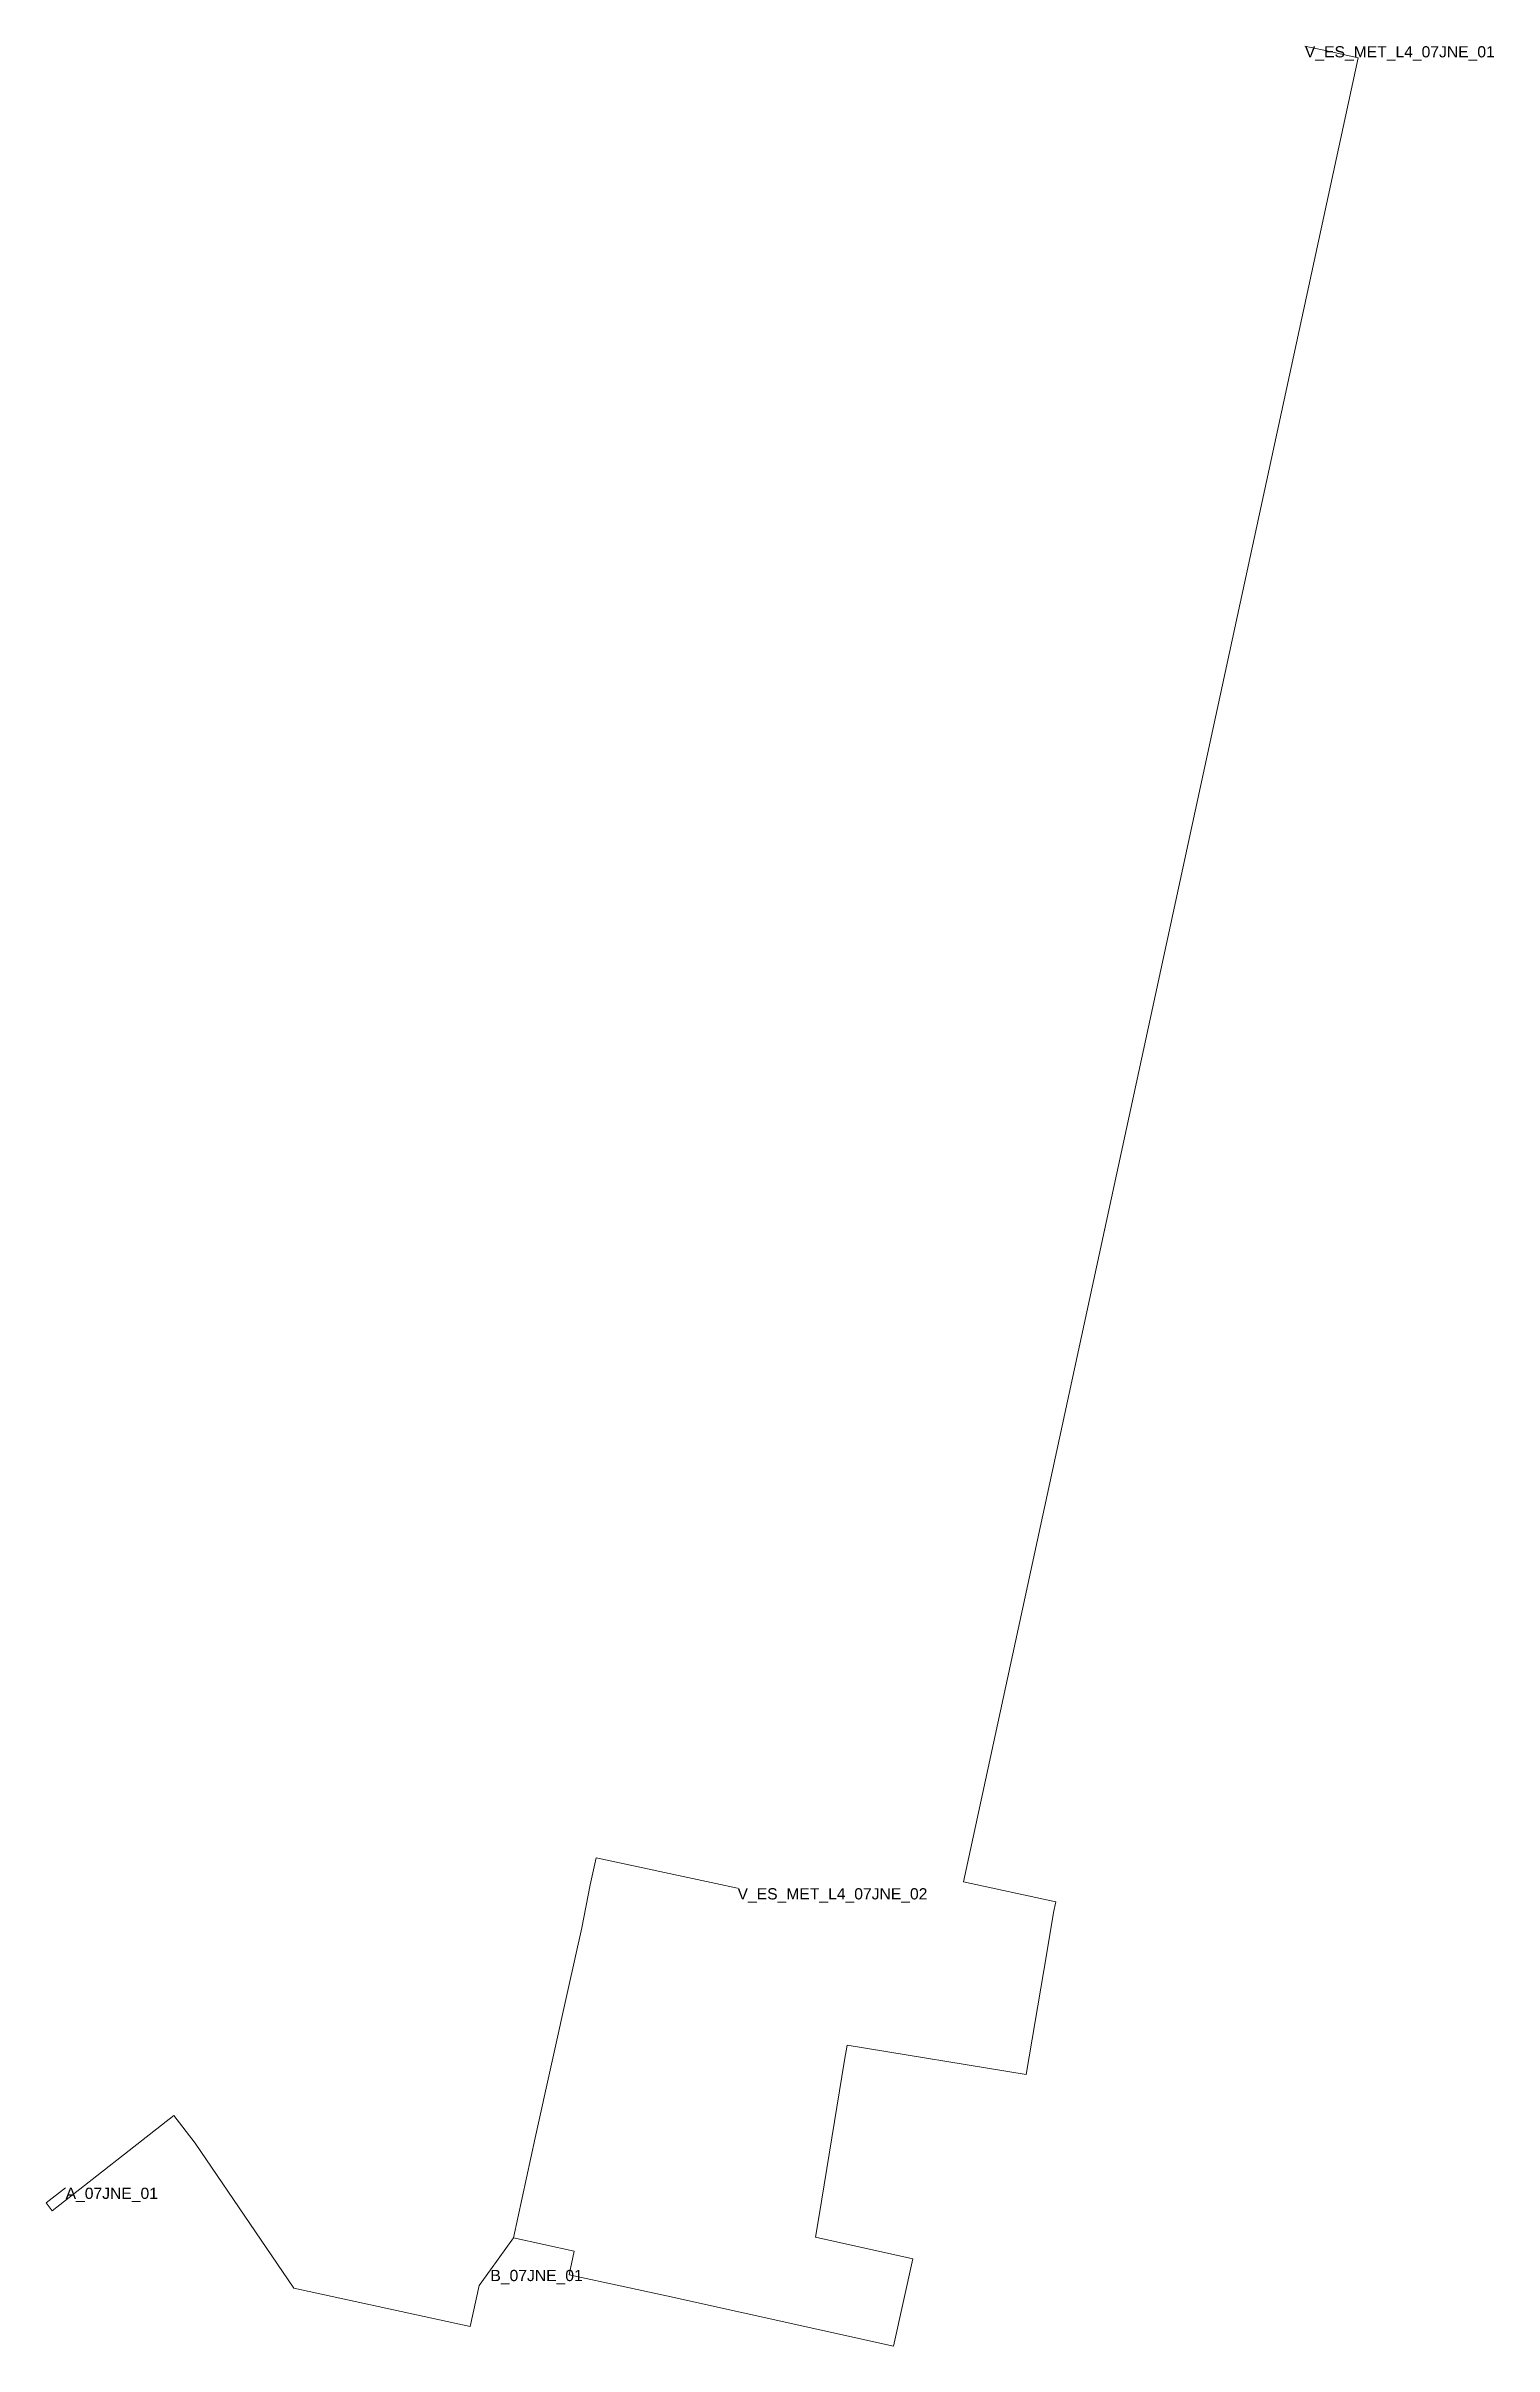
# Model space of a CAD drawing. Header units: metres. Extents: x 430015 to 430080, y 4584151 to 4584253.
import ezdxf
from ezdxf.enums import TextEntityAlignment as Align

# ---------------------------------------------------------------- set-up
doc = ezdxf.new("R2010")
doc.units = ezdxf.units.M
doc.header["$MEASUREMENT"] = 0
for name, color, linetype, lineweight, true_color in [('01_A_AccesTren_t', 40, 'Continuous', 0, 0xffd600), ('01_C_AccesExt_t', 251, 'Continuous', 0, 0x646464), ('01_I_Ascensor_l', 251, 'Continuous', 0, 0x646464), ('01_I_BarreraTarifaria_t', 251, 'Continuous', 0, 0x646464), ('01_I_Horitzontal_l', 251, 'Continuous', 0, 0x646464), ('01_I_Rampa_l', 251, 'Continuous', 0, 0x646464), ('01_I_RampaD_l', 251, 'Continuous', 0, 0x646464)]:
    doc.layers.add(name, color=color, linetype=linetype, lineweight=lineweight, true_color=true_color)
doc.styles.add('Style-Arial', font='arial.ttf')

msp = doc.modelspace()

# ---------------------------------------------------------------- linework, layer by layer
at = {"layer": '01_I_Ascensor_l'}
for p, q in [((430039.039275, 4584169.185854, -10), (430039.413986, 4584171.093735, -20)), ((430059.774626, 4584168.063615, -10), (430060.069009, 4584169.858576, -20)), ((430015.151549, 4584156.920254), (430015.425225, 4584156.56417, -10))]:
    msp.add_line(p, q, dxfattribs=at)
at = {"layer": '01_I_Horitzontal_l'}
for p, q in [((430038.447122, 4584166.518757, -10), (430039.039275, 4584169.185854, -10)), ((430035.988128, 4584155.351188, -10), (430036.95852, 4584159.813995, -10)), ((430016.025426, 4584157.59189), (430015.151549, 4584156.920254)), ((430034.963438, 4584153.927423, -10), (430035.988128, 4584155.351188, -10))]:
    msp.add_line(p, q, dxfattribs=at)
at = {"layer": '01_I_Horitzontal_l', "flags": 128}
for points, elevation in [([(430060.069009, 4584169.858576), (430060.174808, 4584170.347629), (430056.052854, 4584171.239349), (430073.650522, 4584252.584063), (430072.252555, 4584252.888013)], -20), ([(430039.413986, 4584171.093735), (430039.67347, 4584172.302308), (430045.009053, 4584171.156744)], -20), ([(430050.752944, 4584163.276137), (430050.862947, 4584163.946981), (430058.854729, 4584162.637122), (430059.774626, 4584168.063615)], -10), ([(430015.425225, 4584156.56417), (430020.843386, 4584160.807002), (430021.794372, 4584159.584352)], -10), ([(430042.806957, 4584152.769168), (430052.938597, 4584150.53255), (430053.797098, 4584154.421466), (430049.458054, 4584155.379335), (430049.61839, 4584156.357135)], -10), ([(430035.988128, 4584155.351188), (430038.704662, 4584154.760448), (430038.475428, 4584153.706311), (430040.950782, 4584153.168017)], -10), ([(430026.206829, 4584153.116809), (430034.064636, 4584151.40803), (430034.460563, 4584153.228698), (430034.963438, 4584153.927423)], -10)]:
    msp.add_lwpolyline(points, dxfattribs=dict(at, elevation=elevation))
at = {"layer": '01_I_Rampa_l'}
for p, q in [((430036.95852, 4584159.813995, -10), (430038.447122, 4584166.518757, -10)), ((430050.752944, 4584163.276137, -10), (430049.61839, 4584156.357135, -10)), ((430021.794372, 4584159.584352, -10), (430026.206829, 4584153.116809, -10)), ((430040.950782, 4584153.168017, -10), (430042.806957, 4584152.769168, -10))]:
    msp.add_line(p, q, dxfattribs=at)
at = {"layer": '01_I_RampaD_l'}
for p, q in [((430072.252555, 4584252.888013, -20), (430071.275385, 4584253.100471, -20)), ((430045.009053, 4584171.156744, -20), (430045.981602, 4584170.949679, -20))]:
    msp.add_line(p, q, dxfattribs=at)

# ---------------------------------------------------------------- texts
at = {"layer": '01_A_AccesTren_t', "style": 'Style-Arial'}
for s, p in [('V_ES_MET_L4_07JNE_01', (430071.275385, 4584253.100471, -20)), ('V_ES_MET_L4_07JNE_02', (430045.981602, 4584170.949679, -20))]:
    msp.add_text(s, height=0.5, dxfattribs=at).set_placement(p, align=Align.TOP_LEFT)
at = {"layer": '01_C_AccesExt_t', "style": 'Style-Arial'}
msp.add_text('A_07JNE_01', height=0.5, dxfattribs=at).set_placement((430016.025426, 4584157.59189), align=Align.TOP_LEFT)
at = {"layer": '01_I_BarreraTarifaria_t', "style": 'Style-Arial'}
msp.add_text('B_07JNE_01', height=0.5, dxfattribs=at).set_placement((430034.963438, 4584153.927423, -10), align=Align.TOP_LEFT)

doc.saveas('drawing.dxf')
